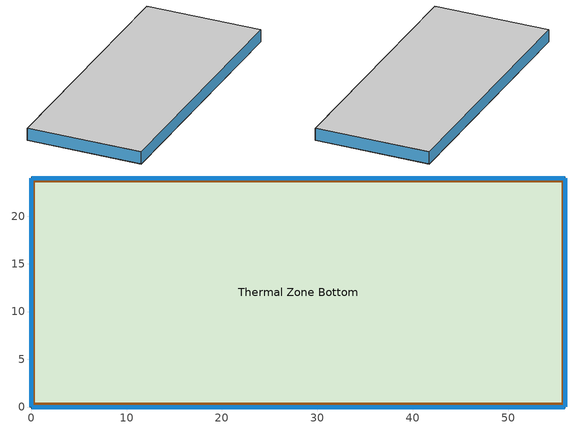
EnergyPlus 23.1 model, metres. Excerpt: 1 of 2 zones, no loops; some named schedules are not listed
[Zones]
Thermal Zone Bottom
 floor ground (Floor Construction): 56,24 56,0 0,0 0,24 z0
 wall outside (Frame Construction): 56,0 56,24 0,24 0,0 56,0 z0:2.65
 window (Wall Construction): 56,0.05 56,23.95 / 55.95,24 0.05,24 / 0.05,0 55.95,0 / 0,23.95 0,0.05 z0.05:2.6
 door inside (IRT Construction): 55.85,0.24 55.85,23.76 0.15,23.76 0.15,0.24 z2.65
 ceiling to Thermal Zone Top (Frame Construction): 56,0 56,24 0,24 0,0 z2.65
[Building]
Building 1
[Site:Location]
Daegwallyeong: Latitude {deg}=37.6772; Longitude {deg}=128.7183; Time Zone {hr}=9; Elevation {m}=774
[SizingPeriod:DesignDay] Month=8; Day of Month=21; Day Type=SummerDesignDay; Dry-Bulb Temperature Range Modifier Type=DefaultMultipliers; Barometric Pressure {Pa}=92366; Wind Speed {m/s}=4.2; Wind Direction {deg}=270; Rain Indicator=No; Snow Indicator=No; Daylight Saving Time Indicator=No; Solar Model Indicator=ASHRAETau2017; Begin Environment Reset Mode=FullResetAtBeginEnvironment
Name | Maximum Dry-Bulb Temperature {C} | Daily Dry-Bulb Temperature Range {deltaC} | Humidity Condition Type | Wetbulb or DewPoint at Maximum Dry-Bulb {C} | Enthalpy at Maximum Dry-Bulb {J/kg}
Daegwallyeong Ann Clg .4% Condns DB=>MWB | 27.3 | 8.2 | Wetbulb | 21.1
Daegwallyeong Ann Clg .4% Condns DP=>MDB | 24.2 | 6 | Dewpoint | 21.7
Daegwallyeong Ann Clg .4% Condns Enth=>MDB | 25.7 | 6 | Enthalpy |  | 71100
Daegwallyeong Ann Clg .4% Condns WB=>MDB | 25.5 | 7.1 | Wetbulb | 22.6
[Site:GroundTemperature:BuildingSurface]
18, 18, 18, 18, 18, 18, 18, 18, 18, 18, 18, 18
[Material] Roughness=Smooth; Thermal Absorptance=0.9; Solar Absorptance=0.7; Visible Absorptance=0.7
Name | Thickness {m} | Conductivity {W/m-K} | Density {kg/m3} | Specific Heat {J/kg-K}
Soil Material | 0.1 | 0.97 | 2900 | 750
Steel Material | 0.75 | 0.1 | 0.1 | 1400
[Material:NoMass]
Polyester Material: Roughness=Smooth; Thermal Resistance {m2-K/W}=0.035; Thermal Absorptance=0.9; Solar Absorptance=0.7; Visible Absorptance=0.7
[Material:InfraredTransparent]
IRT Material
[WindowMaterial:Glazing]
Polycarbonate Material: Optical Data Type=SpectralAverage; Thickness {m}=0.016; Solar Transmittance at Normal Incidence=0.7; Front Side Solar Reflectance at Normal Incidence=0.23; Visible Transmittance at Normal Incidence=0.72; Front Side Visible Reflectance at Normal Incidence=0.24; Infrared Transmittance at Normal Incidence=0.02; Front Side Infrared Hemispherical Emissivity=0.89; Conductivity {W/m-K}=0.19
[Construction]
Floor Construction: Soil Material, Polyester Material
Frame Construction: Steel Material
IRT Construction: IRT Material
Wall Construction: Polycarbonate Material
[Space]
Space Bottom: Zone=Thermal Zone Bottom
[Zone]
Thermal Zone Bottom: Multiplier=1; Part of Total Floor Area=Yes
[OtherEquipment] Fuel Type=None; Zone or ZoneList or Space or SpaceList=Thermal Zone Bottom; Schedule=Always On Discrete; Design Level Calculation Method=EquipmentLevel; Design Level {W}=1; Fraction Latent=1; Fraction Radiant=0; Fraction Lost=0
Qcrop_Equip; Qplant_Equip
[Fan:ZoneExhaust] Availability Schedule=Air Circulation Fan Schedule; Fan Total Efficiency=0.6; Pressure Rise {Pa}=125; Maximum Flow Rate {m3/s}=1.93; Flow Fraction Schedule=Air Circulation Fan Schedule; System Availability Manager Coupling Mode=Decoupled
Zone Exhaust Fan 7; Zone Exhaust Fan 1; Zone Exhaust Fan 2; Zone Exhaust Fan 3; Zone Exhaust Fan 4; Zone Exhaust Fan 5; Zone Exhaust Fan 6
[EnergyManagementSystem:Sensor]
Name | Output:Variable or Output:Meter Index Key | Output:Variable or Output:Meter
pco2_Sen | pco2_SCHE | Schedule Value
Xco2_Sen | Xco2_SCHE | Schedule Value
Xp_Sen | Xp_SCHE | Schedule Value
WinSolarRadi | Space Bottom | Zone Windows Total Transmitted Solar Radiation Rate
Plant_Sen | PLANT_SCHE | Schedule Value
[EnergyManagementSystem:Actuator] Actuated Component Type=OtherEquipment; Actuated Component Control Type=Power Level
Name | Actuated Component Unique
Qplant | Qplant_Equip
Qcrop | Qcrop_Equip
[EnergyManagementSystem:ProgramCallingManager]
Qplant_Calculation_Manager: BeginTimestepBeforePredictor; Calculate_Qplant
Qcrop_Calculation_Manager: BeginTimestepBeforePredictor; Calculate_Qcrop
[EnergyManagementSystem:Program]
Calculate_Qplant: SET VPair = 610.7 * 10 ^ ((7.5 * AirTemp)/(237.3 + AirTemp)); SET VPD = VPair * (1 - AirRH/100); SET rsmin = 82; SET rs1 = (rsmin * (WinSolarRadi + 4.3) / (WinSolarRadi + 0.6)); SET rs2 = rs1 * (1 + Xco2_Sen * (pco2_Sen - 200)^2); SET rs = rs2 * (1 + Xp_Sen * (VPD)^2); SET Pair = 1.2; SET Cair = 1008; SET LAI = 3; SET rb = 275; SET deltaH = 2.45 * 10^6; SET Gamma = 65.8; SET AFloor = 1344; SET Lwater = 2.45 * 10^6; SET Rtotal = deltaH * Gamma * (rb + rs); SET Qplant = (Plant_Sen * 2 * Pair * Cair * LAI * VPD * AFloor * Lwater)  / Rtotal
Calculate_Qcrop: SET AFloor = 1344; SET LAI = 3; SET Pair = 1.2; SET Cair = 1008; SET deltaT = 2; SET rb = 275; SET Qcrop = Plant_Sen * 2 * AFloor * LAI * (Pair * Cair * deltaT / rb)
[EnergyManagementSystem:OutputVariable] Type of Data in Variable=Averaged; Update Frequency=ZoneTimestep; Units=W
Name | EMS Variable
Plant_Heat exchange between plants and indoor air | Qplant
Crop_Heat exchange between plants and indoor air | Qcrop
[Schedule:Day:Interval]
Schedule Day 1: No, 24:00, 1
[Schedule:Week:Daily]
Air Circulation Fan Schedule Week Rule - Jan1-Dec31: Schedule Day 1, Schedule Day 1, Schedule Day 1, Schedule Day 1, Schedule Day 1, Schedule Day 1, Schedule Day 1, Schedule Day 1, Schedule Day 1, Schedule Day 1, Schedule Day 1, Schedule Day 1
[Schedule:Year]
Air Circulation Fan Schedule: Air Circulation Fan Schedule Week Rule - Jan1-Dec31, 1, 1, 12, 31
[Schedule:Compact]
Xco2_SCHE: Through: 12/31, For: AllDays, Until: 12:00, 6.1e-07, Until: 24:00, 1.1e-11
Xp_SCHE: Through: 12/31, For: AllDays, Until: 12:00, .0000043, Until: 24:00, .0000052
pco2_SCHE: Through: 12/31, For: AllDays, Until: 06:00, 505, Until: 12:00, 442, Until: 16:00, 355, Until: 18:00, 341, Until: 22:00, 375, Until: 24:00, 449
PLANT_SCHE: Through: 12/31, For: AllDays, Until: 06:00, 0, Until: 20:00, 1, Until: 24:00, 0
[Schedule:Constant]
Always On Discrete: Hourly Value=1
[AirflowNetwork:MultiZone:Zone]
Thermal Zone Bottom: Ventilation Control Mode=Constant; Minimum Venting Open Factor=1; Indoor and Outdoor Temperature Difference Lower Limit For Maximum Venting Open Factor {deltaC}=0; Indoor and Outdoor Temperature Difference Upper Limit for Minimum Venting Open Factor {deltaC}=100; Indoor and Outdoor Enthalpy Difference Lower Limit For Maximum Venting Open Factor {deltaJ/kg}=0; Indoor and Outdoor Enthalpy Difference Upper Limit for Minimum Venting Open Factor {deltaJ/kg}=300000; Venting Availability Schedule=Natural Window Schedule
[AirflowNetwork:MultiZone:Surface] Window/Door Opening Factor, or Crack Factor=1
Name | Leakage Component | Ventilation Control Mode
Horizontal T Reversed | HrOpen | Constant
Horizontal Frame Reversed | CRcri
S FRAME B; W FRAME B; E FRAME B; N FRAME B | CR-1
